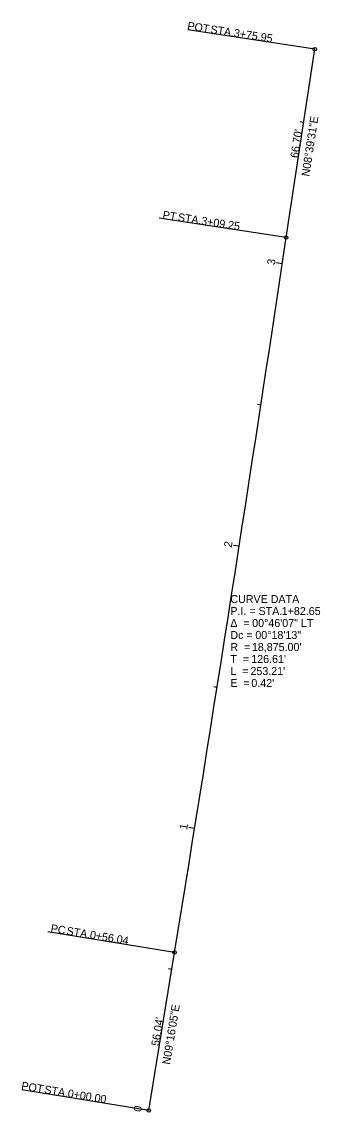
# Model space of a CAD drawing. Extents: x 1564834 to 1564939, y 633092 to 633474.
import ezdxf

# ---------------------------------------------------------------- set-up
doc = ezdxf.new("R2010")
doc.units = 0
for name, color, linetype in [('PM_P_CL_Double_Solid', 7, 'Continuous'), ('PM_P_CL_Pass_Proh_Lt', 7, 'Continuous'), ('PM_P_CL_Pass_Proh_Rt', 7, 'Continuous'), ('PM_P_Crosswalk', 7, 'Continuous'), ('PV_P_Curb', 7, 'Continuous'), ('PV_P_EOP', 7, 'Continuous')]:
    doc.layers.add(name, color=color, linetype=linetype)

msp = doc.modelspace()

# ---------------------------------------------------------------- linework, layer by layer
at = {"layer": 'PM_P_CL_Pass_Proh_Rt'}
for p, q in [((1564937.06, 633464.28), (1564892.57, 633471.05)), ((1564927.01, 633398.34), (1564882.53, 633405.11)), ((1564887.91, 633148.17), (1564843.5, 633155.41)), ((1564878.89, 633092.86), (1564834.47, 633100.1))]:
    msp.add_line(p, q, dxfattribs=at)
for centre in [(1564937.06, 633464.28), (1564927.01, 633398.34), (1564887.91, 633148.17), (1564878.89, 633092.86)]:
    msp.add_circle(centre, 0.6, dxfattribs=at)
at = {"layer": 'PV_P_Curb'}
for p, q in [((1564933.15, 633438.62), (1564931.96, 633438.8)), ((1564925.64, 633389.19), (1564923.67, 633389.49)), ((1564918.16, 633339.75), (1564916.98, 633339.93)), ((1564910.55, 633290.33), (1564908.58, 633290.64)), ((1564902.81, 633240.94), (1564901.63, 633241.12)), ((1564894.94, 633191.56), (1564892.97, 633191.88)), ((1564886.94, 633142.2), (1564885.75, 633142.4)), ((1564878.89, 633092.86), (1564876.91, 633093.18))]:
    msp.add_line(p, q, dxfattribs=at)
at = {"layer": 'PV_P_EOP'}
for p, q in [((1564927.01, 633398.34), (1564937.06, 633464.28)), ((1564878.89, 633092.86), (1564887.91, 633148.17))]:
    msp.add_line(p, q, dxfattribs=at)
msp.add_arc((1546259.31, 636188.04), 18875, 350.731969, 351.5006, dxfattribs=at)

# ---------------------------------------------------------------- texts
at = {"layer": 'PM_P_CL_Double_Solid'}
for s, rotation, p in [("66.70'", 81.3413, (1564931.2, 633426.05)), ("56.04'", 80.732, (1564882.5, 633115.27))]:
    msp.add_text(s, height=2.8, rotation=rotation, dxfattribs=at).set_placement(p)
at = {"layer": 'PM_P_CL_Pass_Proh_Lt'}
for s, rotation, p in [('N08°39\'31"E', 81.3413, (1564935.11, 633419.6)), ('N09°16\'05"E', 80.732, (1564886.34, 633108.77))]:
    msp.add_text(s, height=2.8, rotation=rotation, dxfattribs=at).set_placement(p)
at = {"layer": 'PM_P_CL_Pass_Proh_Rt'}
for s, rotation, p in [('POT', 351.3413, (1564892.27, 633471.14)), (' STA. ', 351.3413, (1564899.32, 633470.06)), ('3+75.95', 351.3413, (1564908.54, 633468.66)), ('PT', 351.3413, (1564883.6, 633404.99)), (' STA. ', 351.3413, (1564887.9, 633404.33)), ('3+09.25', 351.3413, (1564897.12, 633402.93)), ('PC', 350.732, (1564844.38, 633155.31)), (' STA. ', 350.732, (1564848.92, 633154.57)), ('0+56.04', 350.732, (1564858.12, 633153.06)), ('POT', 350.732, (1564834.12, 633100.2)), (' STA. ', 350.732, (1564841.15, 633099.05)), ('0+00.00', 350.732, (1564850.35, 633097.55))]:
    msp.add_text(s, height=2.8, rotation=rotation, dxfattribs=at).set_placement(p)
at = {"layer": 'PM_P_Crosswalk'}
for s, p in [('CURVE DATA', (1564907.46, 633270.45)), ('P.I. = STA. ', (1564907.46, 633266.25)), ('1+82.65', (1564925.45, 633266.25)), ('Δ  = ', (1564907.46, 633262.05)), ('00°46\'07" LT', (1564915.11, 633262.05)), ('Dc = ', (1564907.46, 633257.85)), ('00°18\'13"', (1564916.21, 633257.85)), ('R  = ', (1564907.46, 633253.65)), ("18,875.00'", (1564915, 633253.65)), ('T  = ', (1564907.46, 633249.45)), ("126.61'", (1564914.78, 633249.45)), ('L  = ', (1564907.46, 633245.25)), ("253.21'", (1564914.5, 633245.25)), ('E  = ', (1564907.46, 633241.05)), ("0.42'", (1564914.81, 633241.05))]:
    msp.add_text(s, height=2.8, dxfattribs=at).set_placement(p)
at = {"layer": 'PV_P_Curb'}
for s, rotation, p in [('3', 81.4725, (1564923.03, 633388.61)), ('2', 81.169, (1564907.93, 633289.75)), ('1', 80.8654, (1564892.31, 633190.98)), ('0', 80.732, (1564876.25, 633092.24))]:
    msp.add_text(s, height=2.8, rotation=rotation, dxfattribs=at).set_placement(p)

doc.saveas('drawing.dxf')
